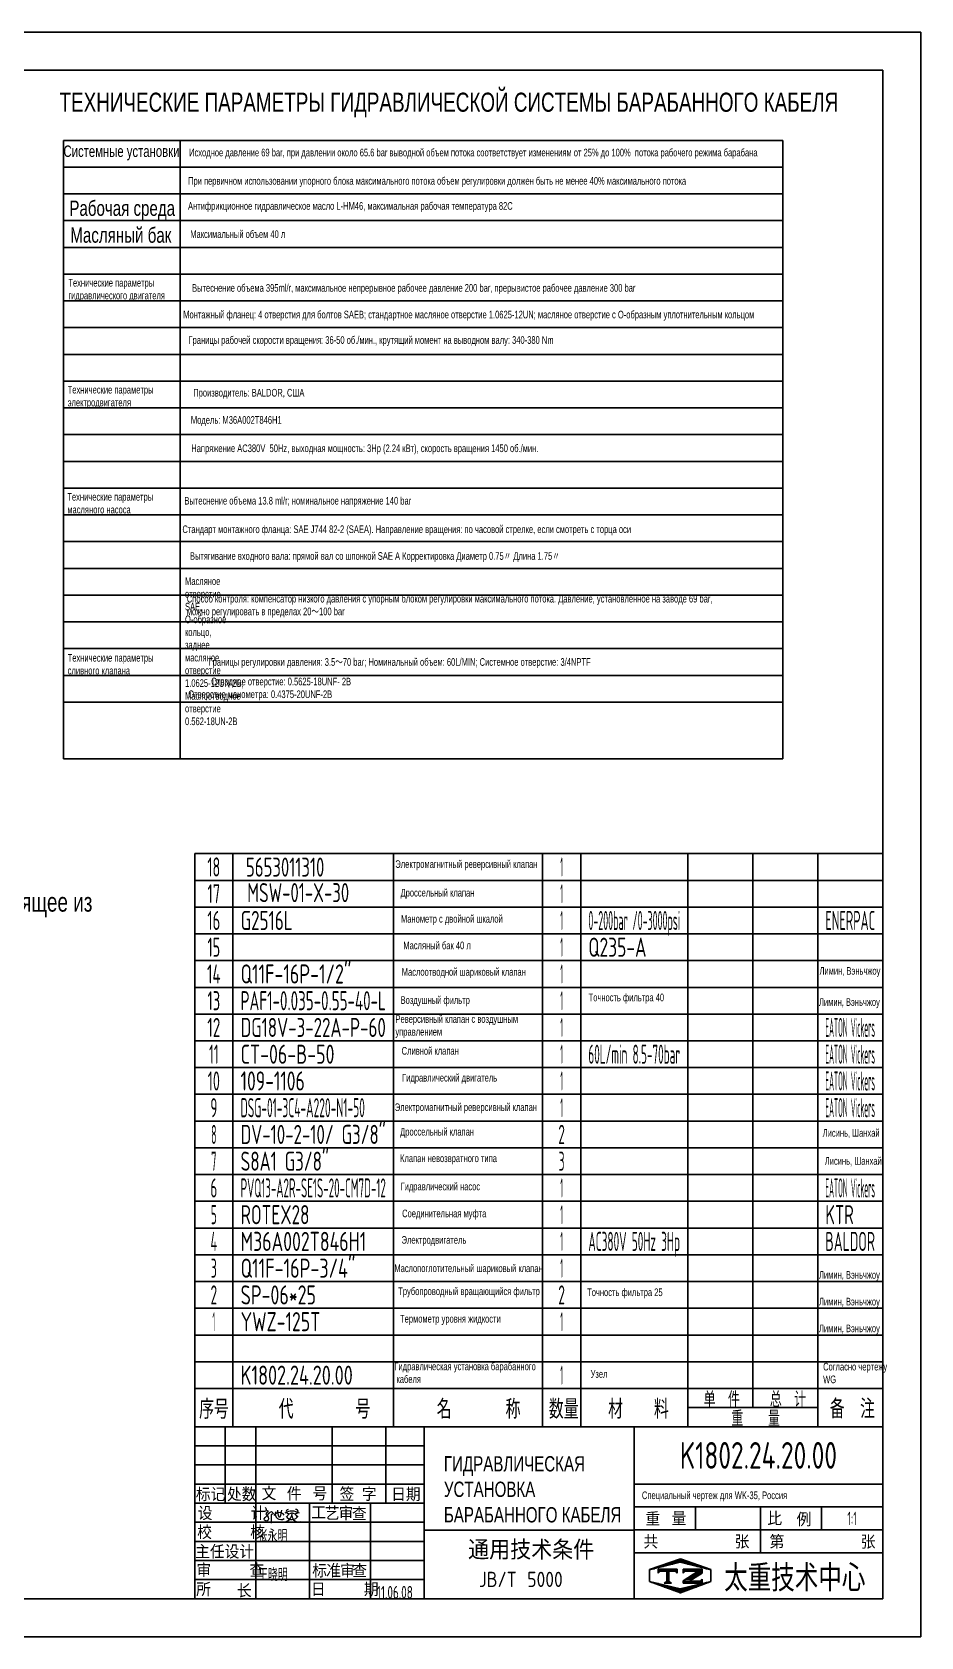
# Model space of a CAD drawing. Header units: millimetres. Extents: x 0 to 594, y 0 to 420.
# Drawn here: x 361.5 to 594, y 0 to 420 of the extents above; entities that cross this region are included whole.
import ezdxf
from ezdxf.enums import TextEntityAlignment as Align

# ---------------------------------------------------------------- set-up
doc = ezdxf.new("R2010")
doc.units = ezdxf.units.MM
doc.header["$LTSCALE"] = 10
doc.header["$MEASUREMENT"] = 0
for name, color, linetype in [('01', 7, 'Continuous'), ('02', 1, 'Continuous'), ('02C', 3, 'Continuous'), ('11', 3, 'Continuous'), ('THICK', 7, 'Continuous')]:
    doc.layers.add(name, color=color, linetype=linetype)
doc.styles.add('HZLIB', font='TXT', dxfattribs={"width": 0.8, "bigfont": 'hztxt.shx'})
doc.styles.get("Standard").update_dxf_attribs({"font": 'isocp', "width": 0.707, "bigfont": 'intecad.shx'})

# ---------------------------------------------------------------- blocks, each defined once
blk = doc.blocks.new('A$C14FA3BFF')
at = {"layer": '11', "color": 3, "linetype": 'Continuous', "lineweight": 18}
for p, q in [((0, 134), (52, 145)), ((96, 102), (96, 0)), ((182, 74), (198, 74))]:
    blk.add_line(p, q, dxfattribs=at)
for centre, radius, start, end in [((51, 136), 8.78, 294.7263, 85.9004), ((187, 51), 71.7, 36.7192, 146.9755), ((207, 106), 64.9, 156.9695, 305.8961), ((357, 145), 189, 178.7429, 201.8758), ((13, 164), 205, 334.117, 356.2918), ((336, -15), 154, 56.8928, 122.0758), ((237, 114), 99.4, 282.8328, 6.3477), ((290, 135), 22.2, 83.7699, 283.6506), ((336, 117), 75.7, 207.2889, 335.7252), ((336, 54), 62.1, 22.379, 159.9105), ((409, 90), 74.5, 181.0746, 289.6536), ((383, 136), 22.8, 257.9803, 111.1611)]:
    blk.add_arc(centre, radius, start, end, dxfattribs=at)
for points in [[(55, 128), (32, 109), (50, 87), (50, 26), (19, 34), (69, 110), (99, 133), (119, 107), (96, 102)], [(25, 180), (37, 166), (34, 148)]]:
    blk.add_spline(points, degree=3, dxfattribs=at)
blk = doc.blocks.new('*X42')
at = {"color": 0}
for p, q in [((127.06, 4.8), (132.06, 4.8)), ((127.06, 4.5), (132.06, 4.5)), ((131.84, 5.1), (132.06, 5.1))]:
    blk.add_line(p, q, dxfattribs=at)
blk = doc.blocks.new('*X41')
at = {"color": 0}
for p, q in [((127.06, 7.8), (132.06, 7.8)), ((127.06, 7.5), (132.06, 7.5)), ((127.06, 7.2), (127.32, 7.2)), ((127.84, 5.4), (129.64, 5.4)), ((128.3, 5.7), (130.1, 5.7)), ((128.77, 6), (130.57, 6)), ((129.23, 6.3), (131.04, 6.3)), ((129.7, 6.6), (131.51, 6.6)), ((130.16, 6.9), (131.98, 6.9)), ((130.62, 7.2), (132.06, 7.2))]:
    blk.add_line(p, q, dxfattribs=at)
blk = doc.blocks.new('*X38')
at = {"color": 0}
for p, q in [((119.8, 8.4), (120.72, 8.4)), ((120.66, 8.7), (121.92, 8.7)), ((121.52, 9), (123.12, 9)), ((122.38, 9.3), (124.32, 9.3)), ((123.24, 9.6), (125.52, 9.6)), ((124.1, 9.9), (128.52, 9.9)), ((124.97, 10.2), (127.67, 10.2)), ((125.83, 10.5), (126.82, 10.5)), ((127.02, 9.6), (129.37, 9.6)), ((128.22, 9.3), (130.22, 9.3)), ((129.42, 9), (131.07, 9)), ((130.62, 8.7), (131.92, 8.7)), ((131.82, 8.4), (132.77, 8.4)), ((118.22, 7.8), (118.32, 7.8)), ((118.22, 7.5), (118.27, 7.5)), ((118.22, 7.2), (118.27, 7.2)), ((118.22, 6.9), (118.27, 6.9)), ((118.22, 6.6), (118.27, 6.6)), ((118.22, 6.3), (118.27, 6.3)), ((118.22, 6), (118.27, 6)), ((118.22, 5.7), (118.27, 5.7)), ((118.22, 5.4), (118.27, 5.4)), ((118.22, 5.1), (118.27, 5.1)), ((118.22, 4.8), (118.27, 4.8)), ((118.79, 4.5), (119.42, 4.5)), ((118.94, 8.1), (119.52, 8.1)), ((119.61, 4.2), (120.62, 4.2)), ((131.92, 4.2), (132.95, 4.2)), ((133.02, 8.1), (133.62, 8.1)), ((133.12, 4.5), (133.76, 4.5)), ((134.22, 7.8), (134.32, 7.8)), ((134.27, 7.5), (134.32, 7.5)), ((134.27, 7.2), (134.32, 7.2)), ((134.27, 6.9), (134.32, 6.9)), ((134.27, 6.6), (134.32, 6.6)), ((134.27, 6.3), (134.32, 6.3)), ((134.27, 6), (134.32, 6)), ((134.27, 5.7), (134.32, 5.7)), ((134.27, 5.4), (134.32, 5.4)), ((134.27, 5.1), (134.32, 5.1)), ((134.27, 4.8), (134.32, 4.8)), ((120.43, 3.9), (121.82, 3.9)), ((121.26, 3.6), (123.02, 3.6)), ((122.08, 3.3), (124.22, 3.3)), ((122.91, 3), (125.42, 3)), ((123.73, 2.7), (128.89, 2.7)), ((124.55, 2.4), (128.07, 2.4)), ((125.38, 2.1), (127.26, 2.1)), ((126.2, 1.8), (126.45, 1.8)), ((127.12, 3), (129.7, 3)), ((128.32, 3.3), (130.51, 3.3)), ((129.52, 3.6), (131.32, 3.6)), ((130.72, 3.9), (132.14, 3.9))]:
    blk.add_line(p, q, dxfattribs=at)
blk = doc.blocks.new('*X39')
at = {"color": 0}
for p, q in [((120.53, 7.8), (125.53, 7.8)), ((120.53, 7.5), (125.53, 7.5)), ((120.53, 7.2), (120.79, 7.2)), ((125.27, 7.2), (125.53, 7.2))]:
    blk.add_line(p, q, dxfattribs=at)
blk = doc.blocks.new('*X40')
at = {"color": 0}
for p, q in [((122.34, 4.5), (123.72, 4.5)), ((122.82, 4.8), (123.24, 4.8))]:
    blk.add_line(p, q, dxfattribs=at)
blk = doc.blocks.new('*U43', base_point=(226.71, 64.63))
at = {"layer": 'THICK'}
for p, q in [((46.71, 109.63), (226.71, 109.63)), ((46.71, 109.63), (46.71, 64.63)), ((54.7, 109.6), (54.7, 109.63)), ((54.71, 89.63), (54.71, 109.63)), ((62.71, 64.63), (62.71, 109.63)), ((82.71, 89.63), (82.71, 109.63)), ((96.71, 89.63), (96.71, 109.63)), ((106.71, 64.63), (106.71, 109.63)), ((161.71, 64.63), (161.71, 109.63)), ((226.71, 64.63), (226.71, 109.63)), ((46.71, 94.63), (106.71, 94.63)), ((161.71, 94.63), (226.71, 94.63)), ((46.71, 89.63), (106.71, 89.63)), ((76.71, 64.63), (76.71, 89.63)), ((92.71, 64.63), (92.71, 89.63)), ((161.71, 88.63), (226.71, 88.63)), ((177.71, 82.63), (177.71, 88.63)), ((194.71, 76.63), (194.71, 88.63)), ((210.71, 82.63), (210.71, 88.63)), ((106.71, 82.56), (161.71, 82.56)), ((161.71, 82.63), (226.71, 82.63)), ((161.71, 76.63), (226.71, 76.63)), ((46.71, 64.63), (226.71, 64.63))]:
    blk.add_line(p, q, dxfattribs=at)
at = {"layer": 'THICK', "color": 3}
for p, q in [((46.71, 104.63), (106.71, 104.63)), ((46.71, 99.63), (106.71, 99.63)), ((46.71, 84.63), (106.71, 84.63)), ((46.71, 79.63), (106.71, 79.63)), ((46.71, 74.63), (106.71, 74.63)), ((165.67, 72.23), (173.77, 75.05)), ((165.67, 69.09), (165.67, 72.23)), ((165.72, 72.17), (173.72, 74.17)), ((165.72, 69.17), (165.72, 72.17)), ((167.98, 72.33), (172.98, 72.33)), ((167.98, 71.33), (167.98, 72.33)), ((168.48, 71.83), (167.98, 71.33)), ((172.48, 71.83), (168.48, 71.83)), ((170.26, 71.83), (170.26, 69.09)), ((170.48, 71.83), (170.48, 69.09)), ((170.73, 71.83), (170.73, 69.09)), ((172.98, 71.33), (172.48, 71.83)), ((172.98, 72.33), (172.98, 71.33)), ((173.72, 74.17), (181.72, 72.17)), ((173.77, 75.05), (181.77, 72.23)), ((174.51, 72.33), (179.51, 72.33)), ((174.51, 72.33), (174.51, 71.33)), ((178.45, 71.83), (174.51, 69.28)), ((174.51, 71.33), (175.01, 71.83)), ((175.01, 71.83), (178.45, 71.83)), ((179.51, 72.33), (179.51, 71.33)), ((181.72, 72.17), (181.72, 69.17)), ((181.77, 72.23), (181.77, 69.09)), ((46.71, 69.63), (106.71, 69.63)), ((173.77, 66.14), (165.67, 69.09)), ((173.72, 67.17), (165.72, 69.17)), ((170.48, 69.32), (169.51, 68.71)), ((169.51, 68.71), (170.48, 68.71)), ((170.48, 69.32), (171.45, 68.71)), ((171.45, 68.71), (170.48, 68.71)), ((181.72, 69.17), (173.72, 67.17)), ((181.77, 69.09), (173.77, 66.14)), ((174.51, 69.28), (174.51, 68.71)), ((174.51, 68.71), (179.51, 68.71)), ((176.95, 69.7), (176.18, 69.21)), ((179.01, 69.21), (176.18, 69.21)), ((179.51, 71.33), (176.95, 69.7)), ((179.51, 69.71), (179.01, 69.21)), ((179.51, 68.71), (179.51, 69.71))]:
    blk.add_line(p, q, dxfattribs=at)
for name in ['*X38', '*X39', '*X41', '*X40', '*X42']:
    blk.add_blockref(name, (47.45, 64.38), dxfattribs=at)
for s, height, p in [('标记', 3.5, (50.86, 92.06)), ('处数', 3.5, (59.02, 92.06)), ('文', 3.5, (66.15, 92.32)), ('件', 3.5, (72.73, 92.19)), ('号', 3.5, (79.44, 92.19)), ('日期', 3.5, (101.96, 92.04)), ('工', 3.5, (79.13, 87.12)), ('艺', 3.5, (82.67, 87.12)), ('审', 3.5, (86.29, 87.12)), ('查', 3.5, (89.77, 86.98)), ('通用技术条件', 5, (134.74, 77.62)), ('共          张', 3.5, (177.98, 79.64)), ('第          张', 3.5, (210.97, 79.64)), ('标', 3.5, (79.38, 72.08)), ('准', 3.5, (83.05, 72.08)), ('审', 3.5, (86.67, 72.08)), ('查', 3.5, (89.87, 72.08)), ('所', 3.5, (49.01, 67.16)), ('长', 3.5, (59.69, 66.83))]:
    blk.add_text(s, height=height, dxfattribs=at).set_placement(p, align=Align.MIDDLE)
for s, p in [('签 字', (84.6, 90.19)), ('设     计', (47.52, 85.19)), ('校     核', (47.35, 80.21)), ('重', (164.64, 83.71)), ('量', (171.48, 83.84)), ('比', (196.54, 83.8)), ('例', (204.2, 83.57)), ('主任设计', (46.84, 75.12)), ('审     查', (47.17, 70.26)), ('日     期', (77.11, 65.28))]:
    blk.add_text(s, height=3.5, dxfattribs=at).set_placement(p)
at = {"layer": 'THICK', "color": 3, "style": 'HZLIB', "width": 0.8}
blk.add_text('JB/T 5000', height=4, dxfattribs=at).set_placement((121.08, 67.68))
at = {"layer": 'THICK', "color": 3, "width": 0.8}
blk.add_text('太重技术中心', height=7, dxfattribs=at).set_placement((185.23, 66.52))
blk = doc.blocks.new('*U45')
at = {"layer": '01'}
for points in [[(584, 410), (25, 410)], [(584, 10), (584, 410)], [(25, 10), (584, 10)]]:
    blk.add_lwpolyline(points, dxfattribs=at)
at = {"layer": '02'}
for points in [[(594, 420), (0, 420)], [(594, 0), (594, 420)], [(0, 0), (594, 0)]]:
    blk.add_lwpolyline(points, dxfattribs=at)
blk = doc.blocks.new('*U47', base_point=(359.89, 218.22))
at = {"layer": '01'}
for p, q in [((179.89, 218.22), (179.89, 228.22)), ((359.89, 218.22), (359.89, 228.22))]:
    blk.add_line(p, q, dxfattribs=at)
at = {"layer": '01', "color": 7}
for p, q in [((189.89, 218.22), (189.89, 228.22)), ((231.89, 218.22), (231.89, 228.22)), ((270.89, 218.22), (270.89, 228.22)), ((280.89, 218.22), (280.89, 228.22)), ((308.89, 218.22), (308.89, 228.22)), ((325.89, 223.22), (325.89, 228.22)), ((342.89, 218.22), (342.89, 228.22))]:
    blk.add_line(p, q, dxfattribs=at)
at = {"layer": 'THICK'}
for p, q in [((359.89, 228.22), (179.89, 228.22)), ((308.89, 223.22), (342.89, 223.22)), ((179.89, 218.22), (359.89, 218.22))]:
    blk.add_line(p, q, dxfattribs=at)
at = {"layer": '11', "width": 0.707}
for s, p in [('单  件', (317.79, 223.37)), ('总  计', (335.1, 223.37))]:
    blk.add_text(s, height=4, dxfattribs=at).set_placement(p, align=Align.CENTER)
for s, height, p in [('序号', 5, (181.04, 220.3)), ('代        号', 5, (201.87, 220.33)), ('名       称', 5, (243.2, 220.31)), (' 数量', 5, (270.53, 220.3)), ('材    料', 5, (288.07, 220.31)), ('重    量', 4, (320.31, 218.39)), ('备  注', 5, (346.06, 220.38))]:
    blk.add_text(s, height=height, dxfattribs=at).set_placement(p)
blk = doc.blocks.new('*U48', base_point=(404, 72))
at = {"layer": '01'}
for p, q in [((404, 65), (404, 72)), ((414, 65), (414, 72)), ((456, 65), (456, 72)), ((495, 65), (495, 72)), ((505, 65), (505, 72)), ((533, 65), (533, 72)), ((550, 65), (550, 72)), ((567, 65), (567, 72)), ((584, 65), (584, 72))]:
    blk.add_line(p, q, dxfattribs=at)
at = {"layer": '02'}
for p, q in [((404, 72), (414, 72)), ((414, 72), (456, 72)), ((456, 72), (495, 72)), ((495, 72), (505, 72)), ((505, 72), (533, 72)), ((533, 72), (550, 72)), ((550, 72), (567, 72)), ((567, 72), (584, 72))]:
    blk.add_line(p, q, dxfattribs=at)
blk = doc.blocks.new('*U49', base_point=(404, 79))
at = {"layer": '01'}
for p, q in [((404, 72), (404, 79)), ((414, 72), (414, 79)), ((456, 72), (456, 79)), ((495, 72), (495, 79)), ((505, 72), (505, 79)), ((533, 72), (533, 79)), ((550, 72), (550, 79)), ((567, 72), (567, 79)), ((584, 72), (584, 79))]:
    blk.add_line(p, q, dxfattribs=at)
at = {"layer": '02'}
for p, q in [((404, 79), (414, 79)), ((414, 79), (456, 79)), ((456, 79), (495, 79)), ((495, 79), (505, 79)), ((505, 79), (533, 79)), ((533, 79), (550, 79)), ((550, 79), (567, 79)), ((567, 79), (584, 79))]:
    blk.add_line(p, q, dxfattribs=at)
blk = doc.blocks.new('*U50', base_point=(404, 86))
at = {"layer": '01'}
for p, q in [((404, 79), (404, 86)), ((414, 79), (414, 86)), ((456, 79), (456, 86)), ((495, 79), (495, 86)), ((505, 79), (505, 86)), ((533, 79), (533, 86)), ((550, 79), (550, 86)), ((567, 79), (567, 86)), ((584, 79), (584, 86))]:
    blk.add_line(p, q, dxfattribs=at)
at = {"layer": '02'}
for p, q in [((404, 86), (414, 86)), ((414, 86), (456, 86)), ((456, 86), (495, 86)), ((495, 86), (505, 86)), ((505, 86), (533, 86)), ((533, 86), (550, 86)), ((550, 86), (567, 86)), ((567, 86), (584, 86))]:
    blk.add_line(p, q, dxfattribs=at)
blk = doc.blocks.new('*U51', base_point=(404, 93))
at = {"layer": '01'}
for p, q in [((404, 86), (404, 93)), ((414, 86), (414, 93)), ((456, 86), (456, 93)), ((495, 86), (495, 93)), ((505, 86), (505, 93)), ((533, 86), (533, 93)), ((550, 86), (550, 93)), ((567, 86), (567, 93)), ((584, 86), (584, 93))]:
    blk.add_line(p, q, dxfattribs=at)
at = {"layer": '02'}
for p, q in [((404, 93), (414, 93)), ((414, 93), (456, 93)), ((456, 93), (495, 93)), ((495, 93), (505, 93)), ((505, 93), (533, 93)), ((533, 93), (550, 93)), ((550, 93), (567, 93)), ((567, 93), (584, 93))]:
    blk.add_line(p, q, dxfattribs=at)
blk = doc.blocks.new('*U52', base_point=(404, 100))
at = {"layer": '01'}
for p, q in [((404, 93), (404, 100)), ((414, 93), (414, 100)), ((456, 93), (456, 100)), ((495, 93), (495, 100)), ((505, 93), (505, 100)), ((533, 93), (533, 100)), ((550, 93), (550, 100)), ((567, 93), (567, 100)), ((584, 93), (584, 100))]:
    blk.add_line(p, q, dxfattribs=at)
at = {"layer": '02'}
for p, q in [((404, 100), (414, 100)), ((414, 100), (456, 100)), ((456, 100), (495, 100)), ((495, 100), (505, 100)), ((505, 100), (533, 100)), ((533, 100), (550, 100)), ((550, 100), (567, 100)), ((567, 100), (584, 100))]:
    blk.add_line(p, q, dxfattribs=at)
blk = doc.blocks.new('*U53', base_point=(404, 107))
at = {"layer": '01'}
for p, q in [((404, 100), (404, 107)), ((414, 100), (414, 107)), ((456, 100), (456, 107)), ((495, 100), (495, 107)), ((505, 100), (505, 107)), ((533, 100), (533, 107)), ((550, 100), (550, 107)), ((567, 100), (567, 107)), ((584, 100), (584, 107))]:
    blk.add_line(p, q, dxfattribs=at)
at = {"layer": '02'}
for p, q in [((404, 107), (414, 107)), ((414, 107), (456, 107)), ((456, 107), (495, 107)), ((495, 107), (505, 107)), ((505, 107), (533, 107)), ((533, 107), (550, 107)), ((550, 107), (567, 107)), ((567, 107), (584, 107))]:
    blk.add_line(p, q, dxfattribs=at)
blk = doc.blocks.new('*U54', base_point=(404, 114))
at = {"layer": '01'}
for p, q in [((404, 107), (404, 114)), ((414, 107), (414, 114)), ((456, 107), (456, 114)), ((495, 107), (495, 114)), ((505, 107), (505, 114)), ((533, 107), (533, 114)), ((550, 107), (550, 114)), ((567, 107), (567, 114)), ((584, 107), (584, 114))]:
    blk.add_line(p, q, dxfattribs=at)
at = {"layer": '02'}
for p, q in [((404, 114), (414, 114)), ((414, 114), (456, 114)), ((456, 114), (495, 114)), ((495, 114), (505, 114)), ((505, 114), (533, 114)), ((533, 114), (550, 114)), ((550, 114), (567, 114)), ((567, 114), (584, 114))]:
    blk.add_line(p, q, dxfattribs=at)
blk = doc.blocks.new('*U55', base_point=(404, 121))
at = {"layer": '01'}
for p, q in [((404, 114), (404, 121)), ((414, 114), (414, 121)), ((456, 114), (456, 121)), ((495, 114), (495, 121)), ((505, 114), (505, 121)), ((533, 114), (533, 121)), ((550, 114), (550, 121)), ((567, 114), (567, 121)), ((584, 114), (584, 121))]:
    blk.add_line(p, q, dxfattribs=at)
at = {"layer": '02'}
for p, q in [((404, 121), (414, 121)), ((414, 121), (456, 121)), ((456, 121), (495, 121)), ((495, 121), (505, 121)), ((505, 121), (533, 121)), ((533, 121), (550, 121)), ((550, 121), (567, 121)), ((567, 121), (584, 121))]:
    blk.add_line(p, q, dxfattribs=at)
blk = doc.blocks.new('*U56', base_point=(404, 128))
at = {"layer": '01'}
for p, q in [((404, 121), (404, 128)), ((414, 121), (414, 128)), ((456, 121), (456, 128)), ((495, 121), (495, 128)), ((505, 121), (505, 128)), ((533, 121), (533, 128)), ((550, 121), (550, 128)), ((567, 121), (567, 128)), ((584, 121), (584, 128))]:
    blk.add_line(p, q, dxfattribs=at)
at = {"layer": '02'}
for p, q in [((404, 128), (414, 128)), ((414, 128), (456, 128)), ((456, 128), (495, 128)), ((495, 128), (505, 128)), ((505, 128), (533, 128)), ((533, 128), (550, 128)), ((550, 128), (567, 128)), ((567, 128), (584, 128))]:
    blk.add_line(p, q, dxfattribs=at)
blk = doc.blocks.new('*U57', base_point=(404, 135))
at = {"layer": '01'}
for p, q in [((404, 128), (404, 135)), ((414, 128), (414, 135)), ((456, 128), (456, 135)), ((495, 128), (495, 135)), ((505, 128), (505, 135)), ((533, 128), (533, 135)), ((550, 128), (550, 135)), ((567, 128), (567, 135)), ((584, 128), (584, 135))]:
    blk.add_line(p, q, dxfattribs=at)
at = {"layer": '02'}
for p, q in [((404, 135), (414, 135)), ((414, 135), (456, 135)), ((456, 135), (495, 135)), ((495, 135), (505, 135)), ((505, 135), (533, 135)), ((533, 135), (550, 135)), ((550, 135), (567, 135)), ((567, 135), (584, 135))]:
    blk.add_line(p, q, dxfattribs=at)
blk = doc.blocks.new('*U58', base_point=(404, 142))
at = {"layer": '01'}
for p, q in [((404, 135), (404, 142)), ((414, 135), (414, 142)), ((456, 135), (456, 142)), ((495, 135), (495, 142)), ((505, 135), (505, 142)), ((533, 135), (533, 142)), ((550, 135), (550, 142)), ((567, 135), (567, 142)), ((584, 135), (584, 142))]:
    blk.add_line(p, q, dxfattribs=at)
at = {"layer": '02'}
for p, q in [((404, 142), (414, 142)), ((414, 142), (456, 142)), ((456, 142), (495, 142)), ((495, 142), (505, 142)), ((505, 142), (533, 142)), ((533, 142), (550, 142)), ((550, 142), (567, 142)), ((567, 142), (584, 142))]:
    blk.add_line(p, q, dxfattribs=at)
blk = doc.blocks.new('*U59', base_point=(404, 149))
at = {"layer": '01'}
for p, q in [((404, 142), (404, 149)), ((414, 142), (414, 149)), ((456, 142), (456, 149)), ((495, 142), (495, 149)), ((505, 142), (505, 149)), ((533, 142), (533, 149)), ((550, 142), (550, 149)), ((567, 142), (567, 149)), ((584, 142), (584, 149))]:
    blk.add_line(p, q, dxfattribs=at)
at = {"layer": '02'}
for p, q in [((404, 149), (414, 149)), ((414, 149), (456, 149)), ((456, 149), (495, 149)), ((495, 149), (505, 149)), ((505, 149), (533, 149)), ((533, 149), (550, 149)), ((550, 149), (567, 149)), ((567, 149), (584, 149))]:
    blk.add_line(p, q, dxfattribs=at)
blk = doc.blocks.new('*U60', base_point=(404, 156))
at = {"layer": '01'}
for p, q in [((404, 149), (404, 156)), ((414, 149), (414, 156)), ((456, 149), (456, 156)), ((495, 149), (495, 156)), ((505, 149), (505, 156)), ((533, 149), (533, 156)), ((550, 149), (550, 156)), ((567, 149), (567, 156)), ((584, 149), (584, 156))]:
    blk.add_line(p, q, dxfattribs=at)
at = {"layer": '02'}
for p, q in [((404, 156), (414, 156)), ((414, 156), (456, 156)), ((456, 156), (495, 156)), ((495, 156), (505, 156)), ((505, 156), (533, 156)), ((533, 156), (550, 156)), ((550, 156), (567, 156)), ((567, 156), (584, 156))]:
    blk.add_line(p, q, dxfattribs=at)
blk = doc.blocks.new('*U61', base_point=(404, 163))
at = {"layer": '01'}
for p, q in [((404, 156), (404, 163)), ((414, 156), (414, 163)), ((456, 156), (456, 163)), ((495, 156), (495, 163)), ((505, 156), (505, 163)), ((533, 156), (533, 163)), ((550, 156), (550, 163)), ((567, 156), (567, 163)), ((584, 156), (584, 163))]:
    blk.add_line(p, q, dxfattribs=at)
at = {"layer": '02'}
for p, q in [((404, 163), (414, 163)), ((414, 163), (456, 163)), ((456, 163), (495, 163)), ((495, 163), (505, 163)), ((505, 163), (533, 163)), ((533, 163), (550, 163)), ((550, 163), (567, 163)), ((567, 163), (584, 163))]:
    blk.add_line(p, q, dxfattribs=at)
blk = doc.blocks.new('*U62', base_point=(404, 170))
at = {"layer": '01'}
for p, q in [((404, 163), (404, 170)), ((414, 163), (414, 170)), ((456, 163), (456, 170)), ((495, 163), (495, 170)), ((505, 163), (505, 170)), ((533, 163), (533, 170)), ((550, 163), (550, 170)), ((567, 163), (567, 170)), ((584, 163), (584, 170))]:
    blk.add_line(p, q, dxfattribs=at)
at = {"layer": '02'}
for p, q in [((404, 170), (414, 170)), ((414, 170), (456, 170)), ((456, 170), (495, 170)), ((495, 170), (505, 170)), ((505, 170), (533, 170)), ((533, 170), (550, 170)), ((550, 170), (567, 170)), ((567, 170), (584, 170))]:
    blk.add_line(p, q, dxfattribs=at)
blk = doc.blocks.new('*U63', base_point=(404, 177))
at = {"layer": '01'}
for p, q in [((404, 170), (404, 177)), ((414, 170), (414, 177)), ((456, 170), (456, 177)), ((495, 170), (495, 177)), ((505, 170), (505, 177)), ((533, 170), (533, 177)), ((550, 170), (550, 177)), ((567, 170), (567, 177)), ((584, 170), (584, 177))]:
    blk.add_line(p, q, dxfattribs=at)
at = {"layer": '02'}
for p, q in [((404, 177), (414, 177)), ((414, 177), (456, 177)), ((456, 177), (495, 177)), ((495, 177), (505, 177)), ((505, 177), (533, 177)), ((533, 177), (550, 177)), ((550, 177), (567, 177)), ((567, 177), (584, 177))]:
    blk.add_line(p, q, dxfattribs=at)
blk = doc.blocks.new('*U64', base_point=(404, 184))
at = {"layer": '01'}
for p, q in [((404, 177), (404, 184)), ((414, 177), (414, 184)), ((456, 177), (456, 184)), ((495, 177), (495, 184)), ((505, 177), (505, 184)), ((533, 177), (533, 184)), ((550, 177), (550, 184)), ((567, 177), (567, 184)), ((584, 177), (584, 184))]:
    blk.add_line(p, q, dxfattribs=at)
at = {"layer": '02'}
for p, q in [((404, 184), (414, 184)), ((414, 184), (456, 184)), ((456, 184), (495, 184)), ((495, 184), (505, 184)), ((505, 184), (533, 184)), ((533, 184), (550, 184)), ((550, 184), (567, 184)), ((567, 184), (584, 184))]:
    blk.add_line(p, q, dxfattribs=at)
blk = doc.blocks.new('*U65', base_point=(404, 191))
at = {"layer": '01'}
for p, q in [((404, 184), (404, 191)), ((404, 191), (414, 191)), ((414, 184), (414, 191)), ((414, 191), (456, 191)), ((456, 184), (456, 191)), ((456, 191), (495, 191)), ((495, 184), (495, 191)), ((495, 191), (505, 191)), ((505, 184), (505, 191)), ((505, 191), (533, 191)), ((533, 184), (533, 191)), ((533, 191), (550, 191)), ((550, 184), (550, 191)), ((550, 191), (567, 191)), ((567, 184), (567, 191)), ((567, 191), (584, 191)), ((584, 184), (584, 191))]:
    blk.add_line(p, q, dxfattribs=at)

msp = doc.modelspace()

# ---------------------------------------------------------------- linework, layer by layer
at = {"layer": '01'}
msp.add_point((584, 55), dxfattribs=at)
at = {"layer": '02'}
for p, q in [((557.88, 391.65), (369.7, 391.65)), ((369.7, 391.65), (369.7, 229.84)), ((400.23, 391.65), (400.23, 229.84)), ((557.88, 229.84), (557.88, 391.65)), ((557.88, 384.65), (369.7, 384.65)), ((557.88, 377.65), (369.7, 377.65)), ((557.88, 370.65), (369.7, 370.65)), ((557.88, 363.65), (369.7, 363.65)), ((557.88, 356.65), (369.7, 356.65)), ((557.88, 349.65), (369.7, 349.65)), ((557.88, 342.65), (369.7, 342.65)), ((557.88, 335.65), (369.7, 335.65)), ((557.88, 328.65), (369.7, 328.65)), ((557.88, 321.65), (369.7, 321.65)), ((557.88, 314.65), (369.7, 314.65)), ((557.88, 307.65), (369.7, 307.65)), ((557.88, 300.65), (369.7, 300.65)), ((557.88, 293.65), (369.7, 293.65)), ((557.88, 286.65), (369.7, 286.65)), ((557.88, 279.65), (369.7, 279.65)), ((557.88, 272.65), (369.7, 272.65)), ((557.88, 265.65), (369.7, 265.65)), ((557.88, 258.65), (369.7, 258.65)), ((557.88, 251.65), (369.7, 251.65)), ((557.88, 244.65), (369.7, 244.65)), ((369.7, 229.84), (557.88, 229.84))]:
    msp.add_line(p, q, dxfattribs=at)

# ---------------------------------------------------------------- block references
for name, p in [('*U47', (584, 55)), ('*U43', (584, 10))]:
    msp.add_blockref(name, p)
at = {"xscale": 0.02268000000003667, "yscale": 0.02268000000000825, "zscale": 0.02268}
msp.add_blockref('A$C14FA3BFF', (421.85, 29.76), dxfattribs=at)
at = {"layer": '01'}
for name, p in [('*U65', (404, 205)), ('*U64', (404, 198)), ('*U65', (404, 191)), ('*U64', (404, 184)), ('*U63', (404, 177)), ('*U62', (404, 170)), ('*U61', (404, 163)), ('*U60', (404, 156)), ('*U59', (404, 149)), ('*U58', (404, 142)), ('*U57', (404, 135)), ('*U56', (404, 128)), ('*U55', (404, 121)), ('*U54', (404, 114)), ('*U53', (404, 107)), ('*U52', (404, 100)), ('*U51', (404, 93)), ('*U50', (404, 86)), ('*U49', (404, 79)), ('*U48', (404, 72))]:
    msp.add_blockref(name, p, dxfattribs=at)
at = {"layer": '02C'}
msp.add_blockref('*U45', (0, 0), dxfattribs=at)

# ---------------------------------------------------------------- texts
at = {"layer": '01', "width": 0.707}
for s, p in [('5653011310', (417.4, 198.96)), ('MSW-01-X-30', (417.74, 192.29))]:
    msp.add_text(s, height=5, dxfattribs=at).set_placement(p)
at = {"layer": '01', "width": 0.438021}
msp.add_text('DSG-01-3C4-A220-N1-50', height=5, dxfattribs=at).set_placement((416, 136), (448.52, 136), align=Align.FIT)
at = {"layer": '01', "attachment_point": 1}
for s, insert, char_height in [('{\\fArial|b0|i0|c204|p34;\\C3;ТЕХНИЧЕСКИЕ ПАРАМЕТРЫ ГИДРАВЛИЧЕСКОЙ СИСТЕМЫ БАРАБАННОГО КАБЕЛЯ}', (368.62, 404.15), 5), ('{\\fArial|b0|i0|c204|p34;\\C3;Системные установки}', (369.67, 390.32), 3), ('{\\fArial|b0|i0|c204|p34;\\C3;Исходное давление 69\\fArial|b0|i0|c0|p34; bar\\fArial|b0|i0|c204|p34;,\\fArial|b0|i0|c0|p34; \\fArial|b0|i0|c204|p34;при давлении около 65.6 \\fArial|b0|i0|c0|p34;bar\\fArial|b0|i0|c204|p34; выводной объем потока соответствует изменениям от 25% до 100%  потока рабочего режима барабана }', (402.52, 389.48), 2), ('{\\fArial|b0|i0|c204|p34;\\C3;При первичном использовании упорного блока максимального потока объем регулировки должен быть не менее 40% максимального потока}', (402.26, 382.06), 2), ('{\\fArial|b0|i0|c204|p34;\\C3;Рабочая среда}', (371.2, 375.91), 4), ('{\\fArial|b0|i0|c204|p34;\\C3;Антифрикционное гидравлическое масло \\fArial|b0|i0|c0|p34;L-HM46\\fArial|b0|i0|c204|p34;, максимальная рабочая температура 82С}', (402.25, 375.5), 2), ('{\\fArial|b0|i0|c204|p34;\\C3;Масляный бак}', (371.46, 368.87), 4), ('{\\fArial|b0|i0|c204|p34;\\C3;Максимальный объем 40 л}', (402.83, 368.11), 2), ('{\\fArial|b0|i0|c204|p34;\\C3;Технические параметры\\Pгидравлического двигателя}', (370.94, 355.4), 2), ('{\\fArial|b0|i0|c204|p34;\\C3;Вытеснение объема 395\\fArial|b0|i0|c0|p34;ml/r\\fArial|b0|i0|c204|p34;, максимальное непрерывное рабочее давление 200 \\fArial|b0|i0|c0|p34;bar, \\fArial|b0|i0|c204|p34;прерывистое рабочее давление 300 \\fArial|b0|i0|c0|p34;bar}', (403.3, 354.05), 2), ('{\\fArial|b0|i0|c204|p34;\\C3;Монтажный фланец: 4 отверстия для болтов \\fArial|b0|i0|c0|p34;SAEB\\fArial|b0|i0|c204|p34;; стандартное масляное отверстие 1.0625-12\\fArial|b0|i0|c0|p34;UN\\fArial|b0|i0|c204|p34;; масляное отверстие с О-образным уплотнительным кольцом}', (400.98, 347.08), 2), ('{\\fArial|b0|i0|c204|p34;\\C3;Границы рабочей скорости вращения: 36-50 об./мин., крутящий момент на выводном валу: 340-380 \\fArial|b0|i0|c0|p34;Nm}', (402.37, 340.41), 2), ('{\\fArial|b0|i0|c204|p34;\\C3;Технические параметры\\Pэлектродвигателя}', (370.76, 327.41), 2), ('{\\fArial|b0|i0|c204|p34;\\C3;Производитель: \\fArial|b0|i0|c0|p34;BALDOR, \\fArial|b0|i0|c204|p34;США}', (403.61, 326.62), 2), ('{\\fArial|b0|i0|c204|p34;\\C3;Модель: М36А002Т846Н1}', (402.99, 319.49), 2), ('{\\fArial|b0|i0|c204|p34;\\C3;Напряжение АС380\\fArial|b0|i0|c0|p34;V  50Hz\\fArial|b0|i0|c204|p34;, выходная мощность: 3Нр (2.24 кВт), скорость вращения 1450 об./мин.}', (403.1, 312.08), 2), ('{\\fArial|b0|i0|c204|p34;\\C3;Технические параметры\\Pмасляного насоса}', (370.67, 299.37), 2), ('{\\fArial|b0|i0|c204|p34;\\C3;Вытеснение объема 13.8 \\fArial|b0|i0|c0|p34;ml/r; \\fArial|b0|i0|c204|p34;номинальное напряжение 140 \\fArial|b0|i0|c0|p34;bar}', (401.29, 298.35), 2), ('{\\fArial|b0|i0|c204|p34;\\C3;Стандарт монтажного фланца: \\fArial|b0|i0|c0|p34;SAE J744 82-2 (SAEA). \\fArial|b0|i0|c204|p34;Направление вращения: по часовой стрелке, если смотреть с торца оси}', (400.78, 290.89), 2), ('{\\fArial|b0|i0|c204|p34;\\C3;Вытягивание входного вала: прямой вал со шпонкой \\fArial|b0|i0|c0|p34;SAE A \\fArial|b0|i0|c204|p34;Корректировка Диаметр \\fArial|b0|i0|c0|p34;0.75\\fTimes New Roman Cyr|b0|i0|c134|p18;〃\\fArial|b0|i0|c204|p34; Длина\\fArial|b0|i0|c0|p34; 1.75\\fTimes New Roman Cyr|b0|i0|c134|p18;〃}', (402.75, 283.89), 2), ('{\\fArial|b0|i0|c204|p34;\\C3;Способ\\fArial|b0|i0|c0|p34; \\fArial|b0|i0|c204|p34;контроля\\fArial|b0|i0|c0|p34;: \\fArial|b0|i0|c204|p34;компенсатор\\fArial|b0|i0|c0|p34; \\fArial|b0|i0|c204|p34;низкого\\fArial|b0|i0|c0|p34; \\fArial|b0|i0|c204|p34;давления\\fArial|b0|i0|c0|p34; \\fArial|b0|i0|c204|p34;с\\fArial|b0|i0|c0|p34; \\fArial|b0|i0|c204|p34;упорным\\fArial|b0|i0|c0|p34; \\fArial|b0|i0|c204|p34;блоком\\fArial|b0|i0|c0|p34; \\fArial|b0|i0|c204|p34;регулировки\\fArial|b0|i0|c0|p34; \\fArial|b0|i0|c204|p34;максимального\\fArial|b0|i0|c0|p34; \\fArial|b0|i0|c204|p34;потока\\fArial|b0|i0|c0|p34;. \\fArial|b0|i0|c204|p34;Давление\\fArial|b0|i0|c0|p34;, \\fArial|b0|i0|c204|p34;установленное\\fArial|b0|i0|c0|p34; \\fArial|b0|i0|c204|p34;на\\fArial|b0|i0|c0|p34; \\fArial|b0|i0|c204|p34;заводе\\fArial|b0|i0|c0|p34; 69 bar, \\fArial|b0|i0|c204|p34;\\Pможно\\fArial|b0|i0|c0|p34; \\fArial|b0|i0|c204|p34;регулировать\\fArial|b0|i0|c0|p34; \\fArial|b0|i0|c204|p34;в\\fArial|b0|i0|c0|p34; \\fArial|b0|i0|c204|p34;пределах\\fArial|b0|i0|c0|p34; 20\\fTimes New Roman Cyr|b0|i0|c134|p18;～\\fArial|b0|i0|c0|p34;100 bar}', (401.94, 272.72), 2), ('{\\fArial|b0|i0|c204|p34;\\C3;Технические параметры\\Pсливного клапана}', (370.76, 257.24), 2), ('\\pl6;{\\fArial|b0|i0|c204|p34;\\C3;Границы регулировки давления:\\fArial|b0|i0|c0|p34; 3.5\\fTimes New Roman Cyr|b0|i0|c134|p18;～\\fArial|b0|i0|c0|p34;70 bar\\fArial|b0|i0|c204|p34;; Номинальный объем: \\fArial|b0|i0|c0|p34;60L/MIN\\fArial|b0|i0|c204|p34;; Системное отверстие:\\fArial|b0|i0|c0|p34; 3/4NPTF}', (401.62, 256.15), 2), ('\\pl6;{\\fArial|b0|i0|c204|p34;\\C3;Отводное отверстие: \\fArial|b0|i0|c0|p34;0.5625-18UNF- 2B\\P\\pl0;\\fArial|b0|i0|c204|p34;Отверстие манометра: \\fArial|b0|i0|c0|p34;0.4375-20UNF-2B}', (402.31, 251.04), 2), ('{\\fArial|b0|i0|c204|p34;\\C3;Электромагнитный реверсивный клапан}', (456.48, 203.26), 2), ('{\\fArial|b0|i0|c204|p34;Пневмопитание, исходящее из\\Pнижней части}', (306.08, 194.81), 5), ('{\\fArial|b0|i0|c204|p34;\\C3;Дроссельный клапан}', (457.85, 195.77), 2), ('{\\fArial|b0|i0|c204|p34;\\C3;Манометр с двойной шкалой}', (457.97, 188.93), 2), ('{\\fArial|b0|i0|c204|p34;\\C3;Масляный бак 40 л}', (458.57, 181.97), 2), ('{\\fArial|b0|i0|c204|p34;\\C3;Маслоотводной шариковый клапан}', (458.16, 175.04), 2), ('{\\fArial|b0|i0|c204|p34;\\C3;Лимин, Вэньчжоу}', (567.47, 175.31), 2), ('{\\fArial|b0|i0|c204|p34;\\C3;Точность фильтра 40}', (507.06, 168.35), 2), ('{\\fArial|b0|i0|c204|p34;\\C3;Воздушный фильтр}', (457.87, 167.67), 2), ('{\\fArial|b0|i0|c204|p34;\\C3;Лимин, Вэньчжоу}', (567.34, 167.15), 2), ('{\\fArial|b0|i0|c204|p34;\\C3;Реверсивный клапан с воздушным \\Pуправлением}', (456.52, 162.71), 2), ('{\\fArial|b0|i0|c204|p34;\\C3;Сливной клапан}', (458.14, 154.38), 2), ('{\\fArial|b0|i0|c204|p34;\\C3;Гидравлический двигатель}', (458.27, 147.35), 2), ('{\\fArial|b0|i0|c204|p34;\\C3;Электромагнитный реверсивный клапан}', (456.35, 139.63), 2), ('{\\fArial|b0|i0|c204|p34;\\C3;Дроссельный клапан}', (457.75, 133.21), 2), ('{\\fArial|b0|i0|c204|p34;\\C3;Лисинь, Шанхай}', (568.31, 132.91), 2), ('{\\fArial|b0|i0|c204|p34;\\C3;Клапан невозвратного типа}', (457.73, 126.26), 2), ('{\\fArial|b0|i0|c204|p34;\\C3;Лисинь, Шанхай}', (568.86, 125.57), 2), ('{\\fArial|b0|i0|c204|p34;\\C3;Гидравлический насос}', (457.86, 118.89), 2), ('{\\fArial|b0|i0|c204|p34;\\C3;Соединительная муфта}', (458.26, 111.83), 2), ('{\\fArial|b0|i0|c204|p34;\\C3;Электродвигатель}', (458.12, 104.9), 2), ('{\\fArial|b0|i0|c204|p34;\\C3;Маслопоглотительный шариковый клапан}', (456.23, 97.48), 2), ('{\\fArial|b0|i0|c204|p34;\\C3;Лимин, Вэньчжоу}', (567.34, 95.75), 2), ('{\\fArial|b0|i0|c204|p34;\\C3;Трубопроводный вращающийся фильтр}', (457.25, 91.46), 2), ('{\\fArial|b0|i0|c204|p34;\\C3;Точность фильтра 25}', (506.67, 91.2), 2), ('{\\fArial|b0|i0|c204|p34;\\C3;Лимин, Вэньчжоу}', (567.34, 88.75), 2), ('{\\fArial|b0|i0|c204|p34;\\C3;Термометр уровня жидкости}', (457.72, 84.26), 2), ('{\\fArial|b0|i0|c204|p34;\\C3;Лимин, Вэньчжоу}', (567.34, 81.75), 2), ('{\\fArial|b0|i0|c204|p34;\\C3;Гидравлическая установка барабанного\\P кабеля}', (456.24, 71.8), 2), ('{\\fArial|b0|i0|c204|p34;\\C3;Согласно чертежу\\P\\fArial|b0|i0|c0|p34;WG}', (568.42, 71.73), 2), ('{\\fArial|b0|i0|c204|p34;\\C3;Узел}', (507.58, 69.82), 2), ('{\\fArial|b0|i0|c204|p34;\\C3;ГИДРАВЛИЧЕСКАЯ \\PУСТАНОВКА \\PБАРАБАННОГО КАБЕЛЯ}', (469.2, 47.3), 4), ('{\\fArial|b0|i0|c204|p34;Специальный чертеж для \\fArial|b0|i0|c0|p34;WK-35\\fArial|b0|i0|c204|p34;, Россия}', (521.01, 38.06), 2)]:
    msp.add_mtext(s, dxfattribs=dict(at, insert=insert, char_height=char_height))
at = {"layer": '01', "insert": (395.46, 277.3), "char_height": 2, "width": 0.1375, "attachment_point": 1}
msp.add_mtext('\\pl6;{\\fArial|b0|i0|c204|p34;\\C3;Масляное отверстие \\fArial|b0|i0|c0|p34;SAE\\fArial|b0|i0|c204|p34;, О-образное кольцо, заднее масляное отверстие \\fArial|b0|i0|c0|p34;1.0625-12UN-2B\\fArial|b0|i0|c204|p34;; Маслоотводное\\fArial|b0|i0|c0|p34; \\fArial|b0|i0|c204|p34;отверстие\\fArial|b0|i0|c0|p34; 0.562-18UN-2B}', dxfattribs=at)
at = {"layer": '11'}
for s, height, width, p, p2 in [('18', 5, 0.639402, (407.32, 199), (410.68, 199)), ('1', 5, 0.404, (499.65, 199), (500.35, 199)), ('17', 5, 0.63389, (407.34, 192), (410.66, 192)), ('1', 5, 0.404, (499.65, 192), (500.35, 192)), ('16', 5, 0.610556, (407.32, 185), (410.68, 185)), ('G2516L', 5, 0.689419, (416, 185), (429.62, 185)), ('1', 5, 0.404, (499.65, 185), (500.35, 185)), ('0-200bar /0-3000psi', 5, 0.388585, (507, 185), (531, 185)), ('ENERPAC', 5, 0.495238, (569, 185), (582, 185)), ('15', 5, 0.609833, (407.34, 178), (410.66, 178)), ('1', 5, 0.404, (499.65, 178), (500.35, 178)), ('Q235-A', 5, 0.683169, (507, 178), (522.2, 178)), ('Q11F-16P-1/2"', 5, 0.694299, (416, 171), (444.99, 171)), ('14', 5, 0.614783, (407.23, 171), (410.77, 171)), ('1', 5, 0.404, (499.65, 171), (500.35, 171)), ('13', 5, 0.609833, (407.34, 164), (410.66, 164)), ('PAF1-0.035-0.55-40-L', 5, 0.573585, (416, 164), (454, 164)), ('1', 5, 0.404, (499.65, 164), (500.35, 164)), ('12', 5, 0.611465, (407.3, 157), (410.7, 157)), ('DG18V-3-22A-P-60', 5, 0.657964, (416, 157), (454, 157)), ('1', 5, 0.404, (499.65, 157), (500.35, 157)), ('EATON Vickers', 5, 0.296262, (569, 157), (582, 157)), ('11', 5, 0.582235, (407.76, 150), (410.24, 150)), ('CT-06-B-50', 5, 0.696632, (416, 150), (440.56, 150)), ('1', 5, 0.404, (499.65, 150), (500.35, 150)), ('60L/min 8.5-70bar', 5, 0.446512, (507, 150), (531, 150)), ('EATON Vickers', 5, 0.296262, (569, 150), (582, 150)), ('10', 5, 0.606076, (407.41, 143), (410.59, 143)), ('109-1106', 5, 0.685371, (416, 143), (432.8, 143)), ('1', 5, 0.404, (499.65, 143), (500.35, 143)), ('EATON Vickers', 5, 0.296262, (569, 143), (582, 143)), ('9', 5, 0.579528, (408.1, 136), (409.9, 136)), ('1', 5, 0.404, (499.65, 136), (500.35, 136)), ('EATON Vickers', 5, 0.296262, (569, 136), (582, 136)), ('DV-10-2-10/ G3/8"', 5, 0.669604, (416, 129), (454, 129)), ('8', 5, 0.514182, (408.29, 129), (409.71, 129)), ('2', 5, 0.562593, (499.14, 129), (500.86, 129)), ('7', 5, 0.514182, (408.29, 122), (409.71, 122)), ('S8A1 G3/8"', 5, 0.695263, (416, 122), (439.12, 122)), ('3', 5, 0.527686, (499.22, 122), (500.78, 122)), ('6', 5, 0.600695, (408.1, 115), (409.9, 115)), ('PVQ13-A2R-SE1S-20-CM7D-12', 5, 0.419656, (416, 115), (454, 115)), ('1', 5, 0.404, (499.65, 115), (500.35, 115)), ('EATON Vickers', 5, 0.296262, (569, 115), (582, 115)), ('5', 5, 0.527686, (408.22, 108), (409.78, 108)), ('ROTEX28', 5, 0.6868, (416, 108), (434.03, 108)), ('1', 5, 0.404, (499.65, 108), (500.35, 108)), ('KTR', 5, 0.659971, (569, 108), (576.44, 108)), ('4', 5, 0.543846, (408.12, 101), (409.88, 101)), ('M36A002T846H1', 5, 0.695778, (416, 101), (448.88, 101)), ('1', 5, 0.404, (499.65, 101), (500.35, 101)), ('AC380V 50Hz 3Hp', 5, 0.46215, (507, 101), (531, 101)), ('BALDOR', 5, 0.55914, (569, 101), (582, 101)), ('3', 5, 0.527686, (408.22, 94), (409.78, 94)), ('Q11F-16P-3/4"', 5, 0.69474, (416, 94), (446.05, 94)), ('1', 5, 0.404, (499.65, 94), (500.35, 94)), ('2', 5, 0.562593, (408.14, 87), (409.86, 87)), ('SP-06*25', 5, 0.693287, (416, 87), (435.73, 87)), ('2', 5, 0.562593, (499.14, 87), (500.86, 87)), ('1', 5, 0.404, (408.65, 80), (409.35, 80)), ('YWZ-125T', 5, 0.689471, (416, 80), (436.86, 80)), ('1', 5, 0.404, (499.65, 80), (500.35, 80)), ('K1802.24.20.00', 5, 0.694458, (416, 66), (445.36, 66)), ('1', 5, 0.404, (499.65, 66), (500.35, 66)), ('K1802.24.20.00', 7, 0.694458, (530.95, 44), (572.05, 44)), ('1:1', 3.5, 0.614783, (574.76, 29.25), (577.24, 29.25))]:
    msp.add_text(s, height=height, dxfattribs=dict(at, width=width)).set_placement(p, p2, align=Align.FIT)
at = {"layer": '11', "width": 0.707}
for s, p in [('张永明', (420.45, 24.75)), ('王晓明', (420.58, 14.6)), ('11.06.08', (451.67, 10))]:
    msp.add_text(s, height=3.333, dxfattribs=at).set_placement(p)

doc.saveas('drawing.dxf')
